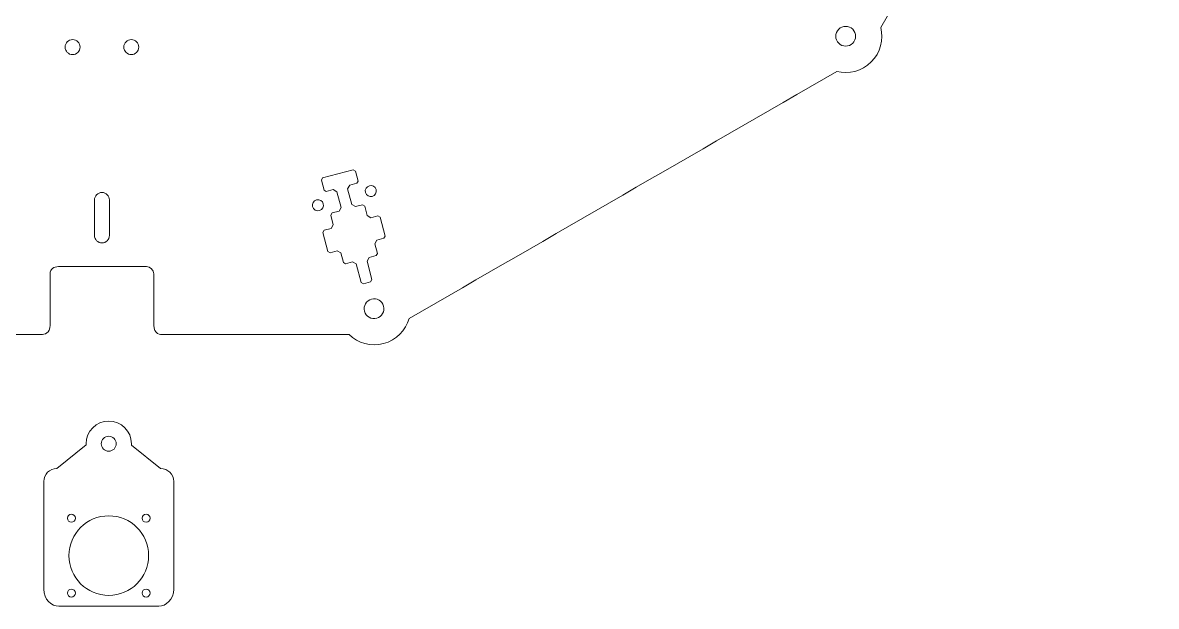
# Model space of a CAD drawing. Header units: millimetres. Extents: x -953 to 952, y -545 to 437.
# Drawn here: x -548.4 to -78.5, y -544.5 to -302.7 of the extents above; entities that cross this region are included whole.
import ezdxf

# ---------------------------------------------------------------- set-up
doc = ezdxf.new("R2010")
doc.units = ezdxf.units.MM
doc.header["$MEASUREMENT"] = 0
doc.layers.add('Layer 1', color=7, linetype='Continuous')

msp = doc.modelspace()

# ---------------------------------------------------------------- linework, layer by layer
at = {"layer": 'Layer 1', "lineweight": 9}
for points, knots in [([(-834.6309, -318.9228), (-830.7635, -322.7902), (-825.3098, -324.1036), (-820.3643, -322.8643), (-820.3643, -322.8643), (-820.3643, -322.8643), (-642.9089, -425.3183), (-642.9089, -425.3183), (-642.9089, -425.3183), (-641.5097, -430.2216), (-637.6452, -434.2887), (-632.3617, -435.7044), (-632.3617, -435.7044), (-627.0786, -437.12), (-621.6989, -435.5305), (-618.0356, -431.9846), (-618.0356, -431.9846), (-618.0356, -431.9846), (-540.963, -431.9845), (-540.963, -431.9845), (-540.963, -431.9845), (-539.1595, -431.9725), (-537.1274, -431.3999), (-537.1051, -428.0671), (-537.1051, -428.0671), (-537.1051, -428.0671), (-537.1049, -406.8183), (-537.1049, -406.8183), (-537.1049, -406.8183), (-537.1049, -404.6882), (-535.4382, -403.8182), (-533.5523, -403.8182), (-533.5523, -403.8182), (-533.5523, -403.8182), (-497.1043, -403.8181), (-497.1043, -403.8181), (-497.1043, -403.8181), (-495.4547, -403.8181), (-494.104, -405.1686), (-494.104, -406.8181), (-494.104, -406.8181), (-494.104, -406.8181), (-494.1044, -428.0669), (-494.1044, -428.0669), (-494.1044, -428.0669), (-494.0786, -431.9248), (-491.1176, -431.9848), (-490.3663, -431.9796), (-490.3663, -431.9796), (-490.2571, -431.9789), (-490.1527, -431.9846), (-490.0439, -431.9846), (-490.0439, -431.9846), (-490.0439, -431.9846), (-413.1279, -431.9846), (-413.1279, -431.9846), (-413.1279, -431.9846), (-409.4645, -435.5314), (-404.0842, -437.1214), (-398.8006, -435.7057), (-398.8006, -435.7057), (-393.5176, -434.2901), (-389.6533, -430.2238), (-388.2537, -425.3212), (-388.2537, -425.3212), (-329.1552, -391.2006), (-270.0566, -357.08), (-210.958, -322.9595), (-210.958, -322.9595), (-206.012, -324.1994), (-200.5575, -322.8863), (-196.6896, -319.0184), (-196.6896, -319.0184), (-192.8221, -315.151), (-191.5088, -309.6972), (-192.748, -304.7517), (-192.748, -304.7517), (-192.748, -304.7517), (-154.2119, -238.0049), (-154.2119, -238.0049), (-154.2119, -238.0049), (-153.3205, -236.437), (-152.8003, -234.3909), (-155.6755, -232.7052), (-155.6755, -232.7052), (-155.6755, -232.7052), (-174.0774, -222.0806), (-174.0774, -222.0806), (-174.0774, -222.0806), (-175.9221, -221.0155), (-175.8422, -219.1371), (-174.8992, -217.5039), (-174.8992, -217.5039), (-174.8992, -217.5039), (-156.6753, -185.939), (-156.6753, -185.939), (-156.6753, -185.939), (-155.8505, -184.5104), (-154.0056, -184.0159), (-152.5771, -184.8406), (-152.5771, -184.8406), (-152.5771, -184.8406), (-134.1753, -195.4654), (-134.1753, -195.4654), (-134.1753, -195.4654), (-130.3337, -197.6493), (-128.8817, -194.0068), (-128.8275, -194.0381), (-128.8275, -194.0381), (-128.8275, -194.0381), (-90.2942, -127.2964), (-90.2942, -127.2964), (-90.2942, -127.2964), (-85.3908, -125.8973), (-81.3236, -122.0329), (-79.9079, -116.7493), (-79.9079, -116.7493), (-78.4923, -111.4662), (-80.0818, -106.0865), (-83.6278, -102.4232), (-83.6278, -102.4232), (-83.6278, -102.4232), (-83.6277, 102.4845), (-83.6277, 102.4845), (-83.6277, 102.4845), (-80.0809, 106.1479), (-78.4908, 111.5283), (-79.9066, 116.8119), (-79.9066, 116.8119), (-81.3222, 122.0949), (-85.3886, 125.9592), (-90.2911, 127.3587), (-90.2911, 127.3587), (-124.4118, 186.4573), (-158.5324, 245.5559), (-192.653, 304.6545), (-192.653, 304.6545), (-191.4131, 309.6005), (-192.7262, 315.055), (-196.594, 318.9229), (-196.594, 318.9229), (-200.4614, 322.7903), (-205.9151, 324.1037), (-210.8606, 322.8644), (-210.8606, 322.8644), (-210.8606, 322.8644), (-388.316, 425.3184), (-388.316, 425.3184), (-388.316, 425.3184), (-389.7152, 430.2217), (-393.5797, 434.2888), (-398.8632, 435.7045), (-398.8632, 435.7045), (-404.1463, 437.1201), (-409.526, 435.5306), (-413.1893, 431.9847), (-413.1893, 431.9847), (-413.1893, 431.9847), (-490.2619, 431.9846), (-490.2619, 431.9846), (-490.2619, 431.9846), (-492.0654, 431.9726), (-494.0975, 431.4), (-494.1198, 428.0672), (-494.1198, 428.0672), (-494.1198, 428.0672), (-494.12, 406.8184), (-494.12, 406.8184), (-494.12, 406.8184), (-494.12, 404.6883), (-495.7867, 403.8183), (-497.6726, 403.8183), (-497.6726, 403.8183), (-497.6726, 403.8183), (-534.1206, 403.8182), (-534.1206, 403.8182), (-534.1206, 403.8182), (-535.7702, 403.8182), (-537.1209, 405.1687), (-537.1209, 406.8182), (-537.1209, 406.8182), (-537.1209, 406.8182), (-537.1205, 428.067), (-537.1205, 428.067), (-537.1205, 428.067), (-537.1472, 432.0616), (-540.3207, 431.9843), (-540.9299, 431.979), (-540.9299, 431.979), (-540.988, 431.9786), (-541.0384, 431.9847), (-541.0953, 431.9847), (-541.0953, 431.9847), (-541.0953, 431.9847), (-618.097, 431.9847), (-618.097, 431.9847), (-618.097, 431.9847), (-621.7604, 435.5315), (-627.1407, 437.1215), (-632.4243, 435.7058), (-632.4243, 435.7058), (-637.7073, 434.2902), (-641.5716, 430.2239), (-642.9712, 425.3213), (-642.9712, 425.3213), (-702.0697, 391.2007), (-761.1683, 357.0801), (-820.2669, 322.9596), (-820.2669, 322.9596), (-825.2129, 324.1995), (-830.6674, 322.8864), (-834.5353, 319.0185), (-834.5353, 319.0185), (-838.4028, 315.1511), (-839.7161, 309.6973), (-838.4769, 304.7518), (-838.4769, 304.7518), (-838.4769, 304.7518), (-877.013, 238.005), (-877.013, 238.005), (-877.013, 238.005), (-877.9044, 236.4371), (-878.4246, 234.391), (-875.5494, 232.7053), (-875.5494, 232.7053), (-875.5494, 232.7053), (-857.1475, 222.0807), (-857.1475, 222.0807), (-857.1475, 222.0807), (-855.3028, 221.0156), (-855.3827, 219.1372), (-856.3257, 217.504), (-856.3257, 217.504), (-856.3257, 217.504), (-874.5496, 185.9391), (-874.5496, 185.9391), (-874.5496, 185.9391), (-875.3744, 184.5105), (-877.2193, 184.016), (-878.6478, 184.8407), (-878.6478, 184.8407), (-878.6478, 184.8407), (-897.0496, 195.4655), (-897.0496, 195.4655), (-897.0496, 195.4655), (-900.8912, 197.6494), (-902.3432, 194.0069), (-902.3974, 194.0382), (-902.3974, 194.0382), (-902.3974, 194.0382), (-940.9307, 127.2965), (-940.9307, 127.2965), (-940.9307, 127.2965), (-945.8341, 125.8974), (-949.9013, 122.033), (-951.317, 116.7494), (-951.317, 116.7494), (-952.7326, 111.4663), (-951.1431, 106.0866), (-947.5971, 102.4233), (-947.5971, 102.4233), (-947.5971, 102.4233), (-947.5972, -102.4844), (-947.5972, -102.4844), (-947.5972, -102.4844), (-951.144, -106.1478), (-952.7341, -111.5282), (-951.3183, -116.8118), (-951.3183, -116.8118), (-949.9027, -122.0948), (-945.8363, -125.9591), (-940.9338, -127.3586), (-940.9338, -127.3586), (-906.8131, -186.4572), (-872.6925, -245.5558), (-838.5719, -304.6544), (-838.5719, -304.6544), (-839.8118, -309.6004), (-838.4987, -315.0549), (-834.6309, -318.9228)], [0, 0, 0, 0, 0.01408451, 0.01408451, 0.01408451, 0.01408451, 0.02816901, 0.02816901, 0.02816901, 0.02816901, 0.04225352, 0.04225352, 0.04225352, 0.04225352, 0.05633803, 0.05633803, 0.05633803, 0.05633803, 0.07042254, 0.07042254, 0.07042254, 0.07042254, 0.08450704, 0.08450704, 0.08450704, 0.08450704, 0.09859155, 0.09859155, 0.09859155, 0.09859155, 0.11267606, 0.11267606, 0.11267606, 0.11267606, 0.12676056, 0.12676056, 0.12676056, 0.12676056, 0.14084507, 0.14084507, 0.14084507, 0.14084507, 0.15492958, 0.15492958, 0.15492958, 0.15492958, 0.16901408, 0.16901408, 0.16901408, 0.16901408, 0.18309859, 0.18309859, 0.18309859, 0.18309859, 0.1971831, 0.1971831, 0.1971831, 0.1971831, 0.21126761, 0.21126761, 0.21126761, 0.21126761, 0.22535211, 0.22535211, 0.22535211, 0.22535211, 0.23943662, 0.23943662, 0.23943662, 0.23943662, 0.25352113, 0.25352113, 0.25352113, 0.25352113, 0.26760563, 0.26760563, 0.26760563, 0.26760563, 0.28169014, 0.28169014, 0.28169014, 0.28169014, 0.29577465, 0.29577465, 0.29577465, 0.29577465, 0.30985915, 0.30985915, 0.30985915, 0.30985915, 0.32394366, 0.32394366, 0.32394366, 0.32394366, 0.33802817, 0.33802817, 0.33802817, 0.33802817, 0.35211268, 0.35211268, 0.35211268, 0.35211268, 0.36619718, 0.36619718, 0.36619718, 0.36619718, 0.38028169, 0.38028169, 0.38028169, 0.38028169, 0.3943662, 0.3943662, 0.3943662, 0.3943662, 0.4084507, 0.4084507, 0.4084507, 0.4084507, 0.42253521, 0.42253521, 0.42253521, 0.42253521, 0.43661972, 0.43661972, 0.43661972, 0.43661972, 0.45070423, 0.45070423, 0.45070423, 0.45070423, 0.46478873, 0.46478873, 0.46478873, 0.46478873, 0.47887324, 0.47887324, 0.47887324, 0.47887324, 0.49295775, 0.49295775, 0.49295775, 0.49295775, 0.50704225, 0.50704225, 0.50704225, 0.50704225, 0.52112676, 0.52112676, 0.52112676, 0.52112676, 0.53521127, 0.53521127, 0.53521127, 0.53521127, 0.54929577, 0.54929577, 0.54929577, 0.54929577, 0.56338028, 0.56338028, 0.56338028, 0.56338028, 0.57746479, 0.57746479, 0.57746479, 0.57746479, 0.5915493, 0.5915493, 0.5915493, 0.5915493, 0.6056338, 0.6056338, 0.6056338, 0.6056338, 0.61971831, 0.61971831, 0.61971831, 0.61971831, 0.63380282, 0.63380282, 0.63380282, 0.63380282, 0.64788732, 0.64788732, 0.64788732, 0.64788732, 0.66197183, 0.66197183, 0.66197183, 0.66197183, 0.67605634, 0.67605634, 0.67605634, 0.67605634, 0.69014085, 0.69014085, 0.69014085, 0.69014085, 0.70422535, 0.70422535, 0.70422535, 0.70422535, 0.71830986, 0.71830986, 0.71830986, 0.71830986, 0.73239437, 0.73239437, 0.73239437, 0.73239437, 0.74647887, 0.74647887, 0.74647887, 0.74647887, 0.76056338, 0.76056338, 0.76056338, 0.76056338, 0.77464789, 0.77464789, 0.77464789, 0.77464789, 0.78873239, 0.78873239, 0.78873239, 0.78873239, 0.8028169, 0.8028169, 0.8028169, 0.8028169, 0.81690141, 0.81690141, 0.81690141, 0.81690141, 0.83098592, 0.83098592, 0.83098592, 0.83098592, 0.84507042, 0.84507042, 0.84507042, 0.84507042, 0.85915493, 0.85915493, 0.85915493, 0.85915493, 0.87323944, 0.87323944, 0.87323944, 0.87323944, 0.88732394, 0.88732394, 0.88732394, 0.88732394, 0.90140845, 0.90140845, 0.90140845, 0.90140845, 0.91549296, 0.91549296, 0.91549296, 0.91549296, 0.92957746, 0.92957746, 0.92957746, 0.92957746, 0.94366197, 0.94366197, 0.94366197, 0.94366197, 0.95774648, 0.95774648, 0.95774648, 0.95774648, 0.97183099, 0.97183099, 0.97183099, 0.97183099, 1, 1, 1, 1]), ([(-530.8495, -312.8583), (-530.8495, -311.1462), (-529.4616, -309.7583), (-527.7495, -309.7583), (-527.7495, -309.7583), (-526.0374, -309.7583), (-524.6495, -311.1462), (-524.6495, -312.8583), (-524.6495, -312.8583), (-524.6495, -314.5704), (-526.0374, -315.9583), (-527.7495, -315.9583), (-527.7495, -315.9583), (-529.4616, -315.9583), (-530.8495, -314.5704), (-530.8495, -312.8583)], [0, 0, 0, 0, 0.2, 0.2, 0.2, 0.2, 0.4, 0.4, 0.4, 0.4, 0.6, 0.6, 0.6, 0.6, 1, 1, 1, 1]), ([(-506.5078, -312.8583), (-506.5078, -311.1462), (-505.1199, -309.7583), (-503.4078, -309.7583), (-503.4078, -309.7583), (-501.6957, -309.7583), (-500.3078, -311.1462), (-500.3078, -312.8583), (-500.3078, -312.8583), (-500.3078, -314.5704), (-501.6957, -315.9583), (-503.4078, -315.9583), (-503.4078, -315.9583), (-505.1199, -315.9583), (-506.5078, -314.5704), (-506.5078, -312.8583)], [0, 0, 0, 0, 0.2, 0.2, 0.2, 0.2, 0.4, 0.4, 0.4, 0.4, 0.6, 0.6, 0.6, 0.6, 1, 1, 1, 1]), ([(-518.6787, -390.8916), (-518.6787, -390.8916), (-518.6787, -376.1859), (-518.6787, -376.1859), (-518.6787, -376.1859), (-518.6787, -374.4809), (-517.2838, -373.086), (-515.5788, -373.086), (-515.5788, -373.086), (-513.8737, -373.086), (-512.4787, -374.4809), (-512.4787, -376.1859), (-512.4787, -376.1859), (-512.4787, -376.1859), (-512.4787, -390.8916), (-512.4787, -390.8916), (-512.4787, -390.8916), (-512.4787, -392.5964), (-513.8736, -393.9915), (-515.5786, -393.9915), (-515.5786, -393.9915), (-517.2837, -393.9915), (-518.6787, -392.5968), (-518.6787, -390.8916)], [0, 0, 0, 0, 0.14285714, 0.14285714, 0.14285714, 0.14285714, 0.28571429, 0.28571429, 0.28571429, 0.28571429, 0.42857143, 0.42857143, 0.42857143, 0.42857143, 0.57142857, 0.57142857, 0.57142857, 0.57142857, 0.71428571, 0.71428571, 0.71428571, 0.71428571, 1, 1, 1, 1])]:
    msp.add_open_spline(points, degree=3, knots=knots, dxfattribs=at)
at = {"layer": 'Layer 1', "color": 1, "lineweight": 9}
for points in [[(-210.1616, -305.4545), (-208.5675, -303.8605), (-205.9574, -303.86), (-204.3633, -305.4542), (-204.3633, -305.4542), (-202.7693, -307.0483), (-202.7691, -309.6585), (-204.3631, -311.2525), (-204.3631, -311.2525), (-205.9574, -312.8468), (-208.5674, -312.8467), (-210.1616, -311.2525), (-210.1616, -311.2525), (-211.7556, -309.6585), (-211.7556, -307.0484), (-210.1616, -305.4545)], [(-403.8115, -417.2567), (-401.634, -416.6733), (-399.3733, -417.978), (-398.7899, -420.1556), (-398.7899, -420.1556), (-398.2065, -422.3331), (-399.5114, -424.5937), (-401.6889, -425.1772), (-401.6889, -425.1772), (-403.8667, -425.7607), (-406.127, -424.4556), (-406.7105, -422.2779), (-406.7105, -422.2779), (-407.2939, -420.1005), (-405.9889, -417.8401), (-403.8115, -417.2567)]]:
    msp.add_open_spline(points, degree=3, knots=[0, 0, 0, 0, 0.2, 0.2, 0.2, 0.2, 0.4, 0.4, 0.4, 0.4, 0.6, 0.6, 0.6, 0.6, 1, 1, 1, 1], dxfattribs=at)
at = {"layer": 'Layer 1', "color": 250, "lineweight": 9}
for points, knots in [([(-412.8384, -370.068), (-412.8384, -370.068), (-413.7184, -371.5781), (-413.7184, -371.5781), (-413.7184, -371.5781), (-413.7184, -371.5781), (-411.9752, -378.085), (-411.9752, -378.085), (-411.9752, -378.085), (-411.9752, -378.085), (-410.457, -378.9546), (-410.457, -378.9546), (-410.457, -378.9546), (-410.457, -378.9546), (-407.5592, -378.1783), (-407.5592, -378.1783), (-407.5592, -378.1783), (-407.5592, -378.1783), (-406.6299, -378.7147), (-406.6299, -378.7147), (-406.6299, -378.7147), (-406.6299, -378.7147), (-405.5668, -382.6829), (-405.5668, -382.6829), (-405.5668, -382.6829), (-405.5668, -382.6829), (-404.0488, -383.5526), (-404.0488, -383.5526), (-404.0488, -383.5526), (-404.0488, -383.5526), (-401.1504, -382.776), (-401.1504, -382.776), (-401.1504, -382.776), (-401.1504, -382.776), (-400.2216, -383.3125), (-400.2216, -383.3125), (-400.2216, -383.3125), (-400.2216, -383.3125), (-398.1294, -391.1201), (-398.1294, -391.1201), (-398.1294, -391.1201), (-398.1294, -391.1201), (-398.6659, -392.0491), (-398.6659, -392.0491), (-398.6659, -392.0491), (-398.6659, -392.0491), (-401.5642, -392.8253), (-401.5642, -392.8253), (-401.5642, -392.8253), (-401.5642, -392.8253), (-402.4438, -394.3376), (-402.4438, -394.3376), (-402.4438, -394.3376), (-402.4438, -394.3376), (-401.3804, -398.3062), (-401.3804, -398.3062), (-401.3804, -398.3062), (-401.3804, -398.3062), (-401.9168, -399.2351), (-401.9168, -399.2351), (-401.9168, -399.2351), (-401.9168, -399.2351), (-404.815, -400.0118), (-404.815, -400.0118), (-404.815, -400.0118), (-404.815, -400.0118), (-405.6946, -401.5239), (-405.6946, -401.5239), (-405.6946, -401.5239), (-405.6946, -401.5239), (-403.6476, -409.1631), (-403.6476, -409.1631), (-403.6476, -409.1631), (-403.6476, -409.1631), (-404.1842, -410.092), (-404.1842, -410.092), (-404.1842, -410.092), (-404.1842, -410.092), (-407.1617, -410.8901), (-407.1617, -410.8901), (-407.1617, -410.8901), (-407.1617, -410.8901), (-408.0911, -410.3538), (-408.0911, -410.3538), (-408.0911, -410.3538), (-408.0911, -410.3538), (-410.1379, -402.7147), (-410.1379, -402.7147), (-410.1379, -402.7147), (-410.1379, -402.7147), (-411.6558, -401.8448), (-411.6558, -401.8448), (-411.6558, -401.8448), (-411.6558, -401.8448), (-414.5538, -402.6214), (-414.5538, -402.6214), (-414.5538, -402.6214), (-414.5538, -402.6214), (-415.4829, -402.0852), (-415.4829, -402.0852), (-415.4829, -402.0852), (-415.4829, -402.0852), (-416.5463, -398.1165), (-416.5463, -398.1165), (-416.5463, -398.1165), (-416.5463, -398.1165), (-418.0641, -397.2468), (-418.0641, -397.2468), (-418.0641, -397.2468), (-418.0641, -397.2468), (-420.9624, -398.0233), (-420.9624, -398.0233), (-420.9624, -398.0233), (-420.9624, -398.0233), (-421.8917, -397.487), (-421.8917, -397.487), (-421.8917, -397.487), (-421.8917, -397.487), (-423.9835, -389.6796), (-423.9835, -389.6796), (-423.9835, -389.6796), (-423.9835, -389.6796), (-423.4469, -388.7505), (-423.4469, -388.7505), (-423.4469, -388.7505), (-423.4469, -388.7505), (-420.5488, -387.974), (-420.5488, -387.974), (-420.5488, -387.974), (-420.5488, -387.974), (-419.6692, -386.4615), (-419.6692, -386.4615), (-419.6692, -386.4615), (-419.6692, -386.4615), (-420.7323, -382.4931), (-420.7323, -382.4931), (-420.7323, -382.4931), (-420.7323, -382.4931), (-420.1959, -381.5646), (-420.1959, -381.5646), (-420.1959, -381.5646), (-420.1959, -381.5646), (-417.2979, -380.7877), (-417.2979, -380.7877), (-417.2979, -380.7877), (-417.2979, -380.7877), (-416.4175, -379.278), (-416.4175, -379.278), (-416.4175, -379.278), (-416.4175, -379.278), (-418.1609, -372.7709), (-418.1609, -372.7709), (-418.1609, -372.7709), (-418.1609, -372.7709), (-419.6793, -371.901), (-419.6793, -371.901), (-419.6793, -371.901), (-419.6793, -371.901), (-422.5772, -372.6775), (-422.5772, -372.6775), (-422.5772, -372.6775), (-422.5772, -372.6775), (-423.5064, -372.1412), (-423.5064, -372.1412), (-423.5064, -372.1412), (-423.5064, -372.1412), (-424.6146, -368.0046), (-424.6146, -368.0046), (-424.6146, -368.0046), (-424.6146, -368.0046), (-424.0783, -367.0755), (-424.0783, -367.0755), (-424.0783, -367.0755), (-424.0783, -367.0755), (-411.4413, -363.6892), (-411.4413, -363.6892), (-411.4413, -363.6892), (-411.4413, -363.6892), (-410.5121, -364.2256), (-410.5121, -364.2256), (-410.5121, -364.2256), (-410.5121, -364.2256), (-409.4039, -368.3621), (-409.4039, -368.3621), (-409.4039, -368.3621), (-409.4039, -368.3621), (-409.9401, -369.2915), (-409.9401, -369.2915), (-409.9401, -369.2915), (-409.9401, -369.2915), (-412.8384, -370.068), (-412.8384, -370.068)], [0, 0, 0, 0, 0.02040816, 0.02040816, 0.02040816, 0.02040816, 0.04081633, 0.04081633, 0.04081633, 0.04081633, 0.06122449, 0.06122449, 0.06122449, 0.06122449, 0.08163265, 0.08163265, 0.08163265, 0.08163265, 0.10204082, 0.10204082, 0.10204082, 0.10204082, 0.12244898, 0.12244898, 0.12244898, 0.12244898, 0.14285714, 0.14285714, 0.14285714, 0.14285714, 0.16326531, 0.16326531, 0.16326531, 0.16326531, 0.18367347, 0.18367347, 0.18367347, 0.18367347, 0.20408163, 0.20408163, 0.20408163, 0.20408163, 0.2244898, 0.2244898, 0.2244898, 0.2244898, 0.24489796, 0.24489796, 0.24489796, 0.24489796, 0.26530612, 0.26530612, 0.26530612, 0.26530612, 0.28571429, 0.28571429, 0.28571429, 0.28571429, 0.30612245, 0.30612245, 0.30612245, 0.30612245, 0.32653061, 0.32653061, 0.32653061, 0.32653061, 0.34693878, 0.34693878, 0.34693878, 0.34693878, 0.36734694, 0.36734694, 0.36734694, 0.36734694, 0.3877551, 0.3877551, 0.3877551, 0.3877551, 0.40816327, 0.40816327, 0.40816327, 0.40816327, 0.42857143, 0.42857143, 0.42857143, 0.42857143, 0.44897959, 0.44897959, 0.44897959, 0.44897959, 0.46938776, 0.46938776, 0.46938776, 0.46938776, 0.48979592, 0.48979592, 0.48979592, 0.48979592, 0.51020408, 0.51020408, 0.51020408, 0.51020408, 0.53061224, 0.53061224, 0.53061224, 0.53061224, 0.55102041, 0.55102041, 0.55102041, 0.55102041, 0.57142857, 0.57142857, 0.57142857, 0.57142857, 0.59183673, 0.59183673, 0.59183673, 0.59183673, 0.6122449, 0.6122449, 0.6122449, 0.6122449, 0.63265306, 0.63265306, 0.63265306, 0.63265306, 0.65306122, 0.65306122, 0.65306122, 0.65306122, 0.67346939, 0.67346939, 0.67346939, 0.67346939, 0.69387755, 0.69387755, 0.69387755, 0.69387755, 0.71428571, 0.71428571, 0.71428571, 0.71428571, 0.73469388, 0.73469388, 0.73469388, 0.73469388, 0.75510204, 0.75510204, 0.75510204, 0.75510204, 0.7755102, 0.7755102, 0.7755102, 0.7755102, 0.79591837, 0.79591837, 0.79591837, 0.79591837, 0.81632653, 0.81632653, 0.81632653, 0.81632653, 0.83673469, 0.83673469, 0.83673469, 0.83673469, 0.85714286, 0.85714286, 0.85714286, 0.85714286, 0.87755102, 0.87755102, 0.87755102, 0.87755102, 0.89795918, 0.89795918, 0.89795918, 0.89795918, 0.91836735, 0.91836735, 0.91836735, 0.91836735, 0.93877551, 0.93877551, 0.93877551, 0.93877551, 0.95918367, 0.95918367, 0.95918367, 0.95918367, 1, 1, 1, 1]), ([(-404.706, -370.2705), (-403.4789, -369.9419), (-402.2175, -370.6694), (-401.8888, -371.8966), (-401.8888, -371.8966), (-401.5602, -373.1238), (-402.2881, -374.385), (-403.5152, -374.7138), (-403.5152, -374.7138), (-404.7422, -375.0426), (-406.0031, -374.3143), (-406.332, -373.0873), (-406.332, -373.0873), (-406.6609, -371.8605), (-405.9328, -370.5992), (-404.706, -370.2705)], [0, 0, 0, 0, 0.2, 0.2, 0.2, 0.2, 0.4, 0.4, 0.4, 0.4, 0.6, 0.6, 0.6, 0.6, 1, 1, 1, 1]), ([(-426.6211, -376.1427), (-425.3941, -375.814), (-424.1331, -376.5421), (-423.8042, -377.7691), (-423.8042, -377.7691), (-423.4755, -378.9958), (-424.2035, -380.257), (-425.4305, -380.5859), (-425.4305, -380.5859), (-426.6574, -380.9147), (-427.9183, -380.1864), (-428.2473, -378.9595), (-428.2473, -378.9595), (-428.576, -377.7325), (-427.8481, -376.4714), (-426.6211, -376.1427)], [0, 0, 0, 0, 0.2, 0.2, 0.2, 0.2, 0.4, 0.4, 0.4, 0.4, 0.6, 0.6, 0.6, 0.6, 1, 1, 1, 1]), ([(-491.2499, -487.4262), (-491.2499, -487.4262), (-503.3547, -477.7196), (-503.3547, -477.7196), (-503.3547, -477.7196), (-503.3449, -477.5433), (-503.3394, -477.3658), (-503.3394, -477.187), (-503.3394, -477.187), (-503.3394, -471.9901), (-507.5523, -467.7772), (-512.7492, -467.7772), (-512.7492, -467.7772), (-517.9461, -467.7772), (-522.159, -471.9901), (-522.159, -477.187), (-522.159, -477.187), (-522.159, -477.3435), (-522.1551, -477.4989), (-522.1475, -477.6535), (-522.1475, -477.6535), (-522.1475, -477.6535), (-534.2485, -487.4262), (-534.2485, -487.4262), (-534.2485, -487.4262), (-537.2416, -487.4262), (-539.691, -489.8755), (-539.691, -492.8687), (-539.691, -492.8687), (-539.691, -492.8687), (-539.691, -537.3766), (-539.691, -537.3766), (-539.691, -537.3766), (-539.691, -541.6515), (-536.4478, -544.5389), (-533.4548, -544.5389), (-533.4548, -544.5389), (-533.4548, -544.5389), (-492.0436, -544.5389), (-492.0436, -544.5389), (-492.0436, -544.5389), (-489.0506, -544.5389), (-485.8074, -541.6515), (-485.8074, -537.3766), (-485.8074, -537.3766), (-485.8074, -537.3766), (-485.8074, -492.8687), (-485.8074, -492.8687), (-485.8074, -492.8687), (-485.8074, -489.8755), (-488.2569, -487.4262), (-491.2499, -487.4262)], [0, 0, 0, 0, 0.07142857, 0.07142857, 0.07142857, 0.07142857, 0.14285714, 0.14285714, 0.14285714, 0.14285714, 0.21428571, 0.21428571, 0.21428571, 0.21428571, 0.28571429, 0.28571429, 0.28571429, 0.28571429, 0.35714286, 0.35714286, 0.35714286, 0.35714286, 0.42857143, 0.42857143, 0.42857143, 0.42857143, 0.5, 0.5, 0.5, 0.5, 0.57142857, 0.57142857, 0.57142857, 0.57142857, 0.64285714, 0.64285714, 0.64285714, 0.64285714, 0.71428571, 0.71428571, 0.71428571, 0.71428571, 0.78571429, 0.78571429, 0.78571429, 0.78571429, 0.85714286, 0.85714286, 0.85714286, 0.85714286, 1, 1, 1, 1]), ([(-515.8492, -477.187), (-515.8492, -475.4749), (-514.4613, -474.087), (-512.7492, -474.087), (-512.7492, -474.087), (-511.0371, -474.087), (-509.6492, -475.4749), (-509.6492, -477.187), (-509.6492, -477.187), (-509.6492, -478.8991), (-511.0371, -480.287), (-512.7492, -480.287), (-512.7492, -480.287), (-514.4613, -480.287), (-515.8492, -478.8991), (-515.8492, -477.187)], [0, 0, 0, 0, 0.2, 0.2, 0.2, 0.2, 0.4, 0.4, 0.4, 0.4, 0.6, 0.6, 0.6, 0.6, 1, 1, 1, 1]), ([(-528.2492, -509.6889), (-527.3378, -509.6889), (-526.5992, -508.9503), (-526.5992, -508.0389), (-526.5992, -508.0389), (-526.5992, -507.1274), (-527.3377, -506.3889), (-528.2492, -506.3889), (-528.2492, -506.3889), (-529.1606, -506.3889), (-529.8992, -507.1275), (-529.8992, -508.0389), (-529.8992, -508.0389), (-529.8992, -508.9503), (-529.1606, -509.6889), (-528.2492, -509.6889)], [0, 0, 0, 0, 0.2, 0.2, 0.2, 0.2, 0.4, 0.4, 0.4, 0.4, 0.6, 0.6, 0.6, 0.6, 1, 1, 1, 1]), ([(-512.7492, -507.039), (-503.6364, -507.0389), (-496.2492, -514.4262), (-496.2492, -523.539), (-496.2492, -523.539), (-496.2491, -532.6518), (-503.6364, -540.039), (-512.7491, -540.039), (-512.7491, -540.039), (-512.7491, -540.039), (-512.7492, -540.039), (-512.7492, -540.039), (-512.7492, -540.039), (-512.7492, -540.039), (-512.7493, -540.039), (-512.7493, -540.039), (-512.7493, -540.039), (-521.862, -540.039), (-529.2493, -532.6518), (-529.2492, -523.539), (-529.2492, -523.539), (-529.2492, -514.4262), (-521.862, -507.0389), (-512.7492, -507.039)], [0, 0, 0, 0, 0.14285714, 0.14285714, 0.14285714, 0.14285714, 0.28571429, 0.28571429, 0.28571429, 0.28571429, 0.42857143, 0.42857143, 0.42857143, 0.42857143, 0.57142857, 0.57142857, 0.57142857, 0.57142857, 0.71428571, 0.71428571, 0.71428571, 0.71428571, 1, 1, 1, 1]), ([(-497.2492, -509.6889), (-498.1606, -509.6889), (-498.8992, -508.9503), (-498.8992, -508.0389), (-498.8992, -508.0389), (-498.8992, -507.1274), (-498.1607, -506.3889), (-497.2492, -506.3889), (-497.2492, -506.3889), (-496.3378, -506.3889), (-495.5992, -507.1275), (-495.5992, -508.0389), (-495.5992, -508.0389), (-495.5992, -508.9503), (-496.3378, -509.6889), (-497.2492, -509.6889)], [0, 0, 0, 0, 0.2, 0.2, 0.2, 0.2, 0.4, 0.4, 0.4, 0.4, 0.6, 0.6, 0.6, 0.6, 1, 1, 1, 1]), ([(-528.2491, -540.6889), (-527.3377, -540.6889), (-526.5992, -539.9503), (-526.5992, -539.0389), (-526.5992, -539.0389), (-526.5992, -538.1275), (-527.3377, -537.3889), (-528.2492, -537.3889), (-528.2492, -537.3889), (-529.1606, -537.3889), (-529.8992, -538.1275), (-529.8992, -539.0389), (-529.8992, -539.0389), (-529.8992, -539.9504), (-529.1605, -540.6889), (-528.2491, -540.6889)], [0, 0, 0, 0, 0.2, 0.2, 0.2, 0.2, 0.4, 0.4, 0.4, 0.4, 0.6, 0.6, 0.6, 0.6, 1, 1, 1, 1]), ([(-497.2493, -540.6889), (-498.1607, -540.6889), (-498.8992, -539.9503), (-498.8992, -539.0389), (-498.8992, -539.0389), (-498.8992, -538.1275), (-498.1607, -537.3889), (-497.2492, -537.3889), (-497.2492, -537.3889), (-496.3378, -537.3889), (-495.5992, -538.1275), (-495.5992, -539.0389), (-495.5992, -539.0389), (-495.5992, -539.9504), (-496.3379, -540.6889), (-497.2493, -540.6889)], [0, 0, 0, 0, 0.2, 0.2, 0.2, 0.2, 0.4, 0.4, 0.4, 0.4, 0.6, 0.6, 0.6, 0.6, 1, 1, 1, 1])]:
    msp.add_open_spline(points, degree=3, knots=knots, dxfattribs=at)

doc.saveas('drawing.dxf')
